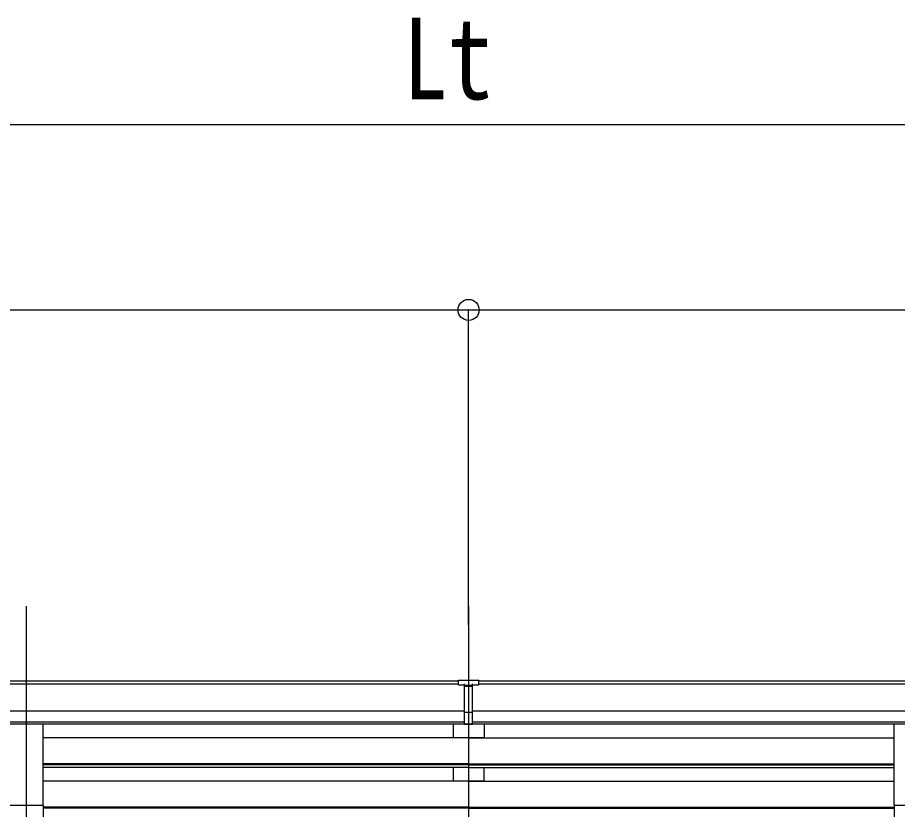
# Model space of a CAD drawing. Units: millimetres, scale not verified. Extents: x -16820 to 16820, y -11880 to 11880.
# Drawn here: x -1203 to 220, y -2449 to -1169 of the extents above; entities that cross this region are included whole.
import ezdxf
from ezdxf.enums import TextEntityAlignment as Align

# ---------------------------------------------------------------- set-up
doc = ezdxf.new("R2010")
doc.units = ezdxf.units.MM
doc.header["$LTSCALE"] = 40
for name, color, linetype in [('0-3_YKK_12', 2, 'Continuous'), ('0-4_YKK_13', 4, 'Continuous'), ('0-5_YKK_A1', 4, 'Continuous'), ('0-6_YKK_D', 6, 'Continuous')]:
    doc.layers.add(name, color=color, linetype=linetype)
doc.styles.add('ＭＳ ゴシック', font='')
doc.styles.get('ＭＳ ゴシック').set_extended_font_data('MS Gothic')

msp = doc.modelspace()

# ---------------------------------------------------------------- linework, layer by layer
at = {"layer": '0-3_YKK_12'}
for p, q in [((-1189.7, -2120.53), (-1189.7, -2598.05)), ((-473.7, -2120.53), (-473.7, -2598.05))]:
    msp.add_line(p, q, dxfattribs=at)
at = {"layer": '0-4_YKK_13'}
for p, q in [((-490.2, -2247.97), (-490.2, -2240.12)), ((-490.2, -2247.97), (-480.2, -2247.97)), ((-473.7, -2248.79), (-480.2, -2248.39)), ((-467.2, -2248.45), (-473.7, -2248.76)), ((-467.2, -2311.6), (-467.2, -2246.32)), ((-480.2, -2249.97), (-467.2, -2249.97)), ((-480.2, -2291.49), (-473.7, -2291.65)), ((-473.7, -2291.65), (-467.2, -2291.49)), ((-1217.2, -2310.56), (-1162.2, -2310.56)), ((-1162.2, -2442.36), (-1162.2, -2310.56)), ((-480.2, -2310.53), (-473.7, -2310.93)), ((-473.7, -2310.93), (-467.2, -2310.53)), ((214.8, -2442.36), (214.8, -2310.56)), ((214.8, -2310.56), (269.8, -2310.56)), ((-1217.2, -2442.36), (-1162.2, -2442.36)), ((214.8, -2442.36), (269.8, -2442.36))]:
    msp.add_line(p, q, dxfattribs=at)
for points in [[(-490.2, -2240.12), (-472.2, -2239.97), (-457.2, -2240.1)], [(-467.2, -2311.6), (-473.7, -2311.99), (-480.2, -2311.6), (-480.2, -2246.26)], [(-467.2, -2247.92), (-457.2, -2247.84), (-457.2, -2240.1)], [(-467.2, -2292.59), (-470.46, -2292.67), (-473.7, -2292.75), (-476.94, -2292.67), (-480.2, -2292.59)]]:
    msp.add_lwpolyline(points, dxfattribs=at)
msp.add_ellipse((-449.13, -2250.28), major_axis=(24.57, -1.51), ratio=0.121868, start_param=3.1422238, end_param=3.1491027, dxfattribs=at)
at = {"layer": '0-5_YKK_A1'}
for p, q in [((-490.2, -2241.54), (-3331.2, -2241.54)), ((-490.2, -2246.75), (-3331.2, -2246.75)), ((-467.2, -2246.75), (-467.2, -2246.75)), ((2383.8, -2241.54), (-457.2, -2241.54)), ((2383.8, -2246.75), (-457.2, -2246.75)), ((-480.2, -2290.29), (-3331.2, -2290.29)), ((2383.8, -2290.29), (-467.2, -2290.29)), ((-480.2, -2308.14), (-3331.2, -2308.14)), ((-480.2, -2311.39), (-1162.2, -2311.39)), ((-498.7, -2311.48), (-498.7, -2333.35)), ((2383.8, -2308.14), (-467.2, -2308.14)), ((214.8, -2311.39), (-467.2, -2311.39)), ((-448.7, -2311.48), (-448.7, -2333.35)), ((-473.7, -2333.45), (-1162.2, -2333.45)), ((-448.7, -2333.35), (-498.7, -2333.35)), ((-473.7, -2333.45), (214.8, -2333.45)), ((-473.7, -2375.33), (-1162.2, -2375.33)), ((-473.7, -2376.82), (-1162.2, -2376.82)), ((-473.7, -2375.33), (214.8, -2375.33)), ((-473.7, -2376.82), (214.8, -2376.82)), ((-473.7, -2381.14), (-1162.2, -2381.14)), ((-498.7, -2381.14), (-498.7, -2403.45)), ((-473.7, -2381.14), (214.8, -2381.14)), ((-448.7, -2403.45), (-448.7, -2381.14)), ((-473.7, -2403.55), (-1162.2, -2403.55)), ((-448.7, -2403.45), (-498.7, -2403.45)), ((-473.7, -2403.55), (214.8, -2403.55)), ((-1162.2, -2442.36), (-1162.2, -2644.93)), ((-473.7, -2445.43), (-1162.2, -2445.43)), ((-473.7, -2446.93), (-1162.2, -2446.93)), ((-473.7, -2445.43), (214.8, -2445.43)), ((-473.7, -2446.93), (214.8, -2446.93)), ((214.8, -2442.36), (214.8, -2644.93))]:
    msp.add_line(p, q, dxfattribs=at)
at = {"layer": '0-6_YKK_D'}
for p, q in [((-3157.7, -1341.54), (2210.3, -1341.54)), ((-3337.7, -1641.54), (-473.7, -1641.54)), ((-473.7, -2151.11), (-473.7, -1640.54)), ((-473.7, -2151.11), (-473.7, -1640.54)), ((-473.7, -1641.54), (2390.3, -1641.54))]:
    msp.add_line(p, q, dxfattribs=at)
msp.add_circle((-473.7, -1641.54), 17, dxfattribs=at)
msp.add_circle((-473.7, -1641.54), 17, dxfattribs=at)

# ---------------------------------------------------------------- texts
at = {"layer": '0-6_YKK_D', "style": 'ＭＳ ゴシック', "width": 0.8}
msp.add_text('Lt', height=132, dxfattribs=at).set_placement((-579.3, -1340.54), align=Align.BOTTOM_LEFT)

doc.saveas('drawing.dxf')
